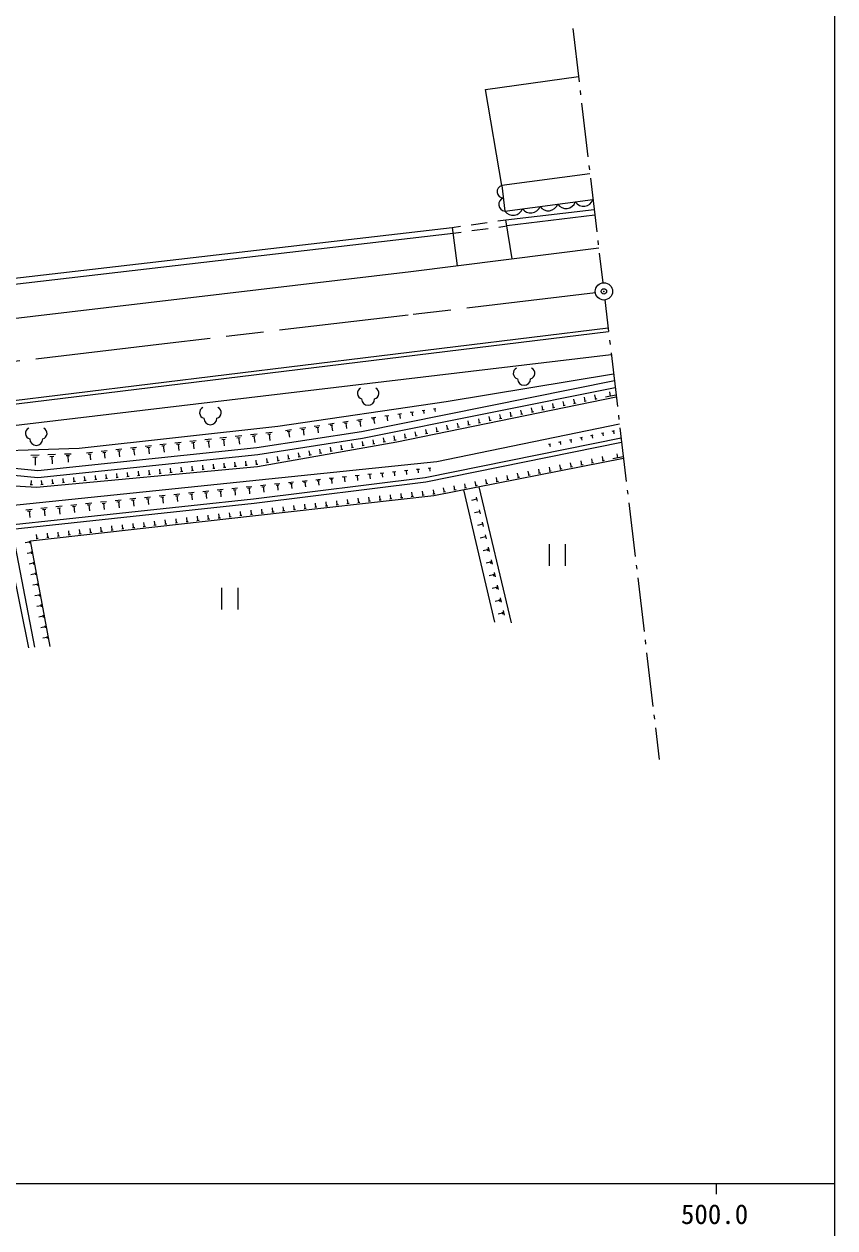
# Model space of a CAD drawing. Units: millimetres, scale not verified. Extents: x 40000 to 680000, y 20000 to 380000.
# Drawn here: x 503840 to 579000, y 200885 to 312508 of the extents above; entities that cross this region are included whole.
import ezdxf
from ezdxf.enums import TextEntityAlignment as Align

# ---------------------------------------------------------------- set-up
doc = ezdxf.new("R2010")
doc.units = ezdxf.units.MM
doc.header["$LTSCALE"] = 1000
doc.header["$PDMODE"] = 32
doc.header["$PDSIZE"] = 500
doc.linetypes.add('CHAIN', pattern=[18.5, 12, -1.5, 3.5, -1.5])
for name, color, linetype, lineweight in [('M-BGD', 7, 'Continuous', 25), ('M-BMK', 2, 'CHAIN', 13), ('M-BMK-HTXT', 7, 'Continuous', 13), ('M-BMK-SRVR', 3, 'Continuous', 25), ('M-TTL-BAND', 7, 'Continuous', 25)]:
    doc.layers.add(name, color=color, linetype=linetype, lineweight=lineweight)
doc.layers.add('M-OTRS', color=6, linetype='Continuous')
doc.styles.add('ＭＳ ゴシック', font='')
doc.styles.get('ＭＳ ゴシック').set_extended_font_data('MS Gothic')

msp = doc.modelspace()

# ---------------------------------------------------------------- linework, layer by layer
at = {"layer": 'M-BGD'}
for p, q in [((556739, 294801), (548597, 293792)), ((475721, 285776), (543533, 293657)), ((543533, 293657), (544285, 293765)), ((543533, 293657), (543991, 290107)), ((545275, 293906), (546760, 294119)), ((547750, 294260), (548503, 294368)), ((547834, 293690), (548597, 293792)), ((475760, 285220), (543601, 293126)), ((543601, 293126), (544365, 293228)), ((545356, 293360), (546843, 293558)), ((497739, 276990), (557978, 284331)), ((556837, 277731), (556757, 278123)), ((558699, 278112), (557719, 277911)), ((558209, 278012), (558129, 278403)), ((541798, 276830), (541999, 276859)), ((541899, 276844), (541935, 276593)), ((550959, 276528), (550879, 276920)), ((551939, 276729), (551859, 277121)), ((553016, 276949), (552820, 276909)), ((552918, 276929), (552838, 277321)), ((553996, 277150), (553800, 277110)), ((553898, 277130), (553818, 277521)), ((554976, 277350), (554780, 277310)), ((554878, 277330), (554798, 277722)), ((555956, 277551), (555760, 277510)), ((555858, 277530), (555777, 277922)), ((556935, 277751), (556739, 277711)), ((534685, 275795), (535185, 275868)), ((534828, 275688), (535078, 275725)), ((536004, 275987), (536448, 276052)), ((536131, 275892), (536353, 275924)), ((536242, 275908), (536307, 275464)), ((537266, 276171), (537658, 276228)), ((537462, 276199), (537533, 275710)), ((538475, 276346), (538816, 276396)), ((538645, 276371), (538707, 275945)), ((539632, 276515), (539924, 276557)), ((539778, 276536), (539831, 276171)), ((540739, 276676), (540984, 276711)), ((540861, 276694), (540906, 276387)), ((545081, 275325), (545001, 275717)), ((546061, 275526), (545980, 275918)), ((547138, 275746), (546942, 275706)), ((547040, 275726), (546960, 276118)), ((548118, 275947), (547922, 275907)), ((548020, 275927), (547940, 276319)), ((549098, 276147), (548902, 276107)), ((549000, 276127), (548919, 276519)), ((550077, 276348), (549881, 276308)), ((549979, 276328), (549899, 276720)), ((551057, 276548), (550861, 276508)), ((552037, 276749), (551841, 276709)), ((526258, 274610), (526843, 274674)), ((528070, 274833), (528615, 274912)), ((528226, 274716), (528499, 274756)), ((528363, 274736), (528442, 274191)), ((529412, 275028), (529947, 275106)), ((529565, 274914), (529833, 274953)), ((529699, 274933), (529777, 274397)), ((530744, 275222), (531270, 275298)), ((530894, 275109), (531158, 275148)), ((531026, 275128), (531103, 274602)), ((532067, 275414), (532584, 275489)), ((532215, 275304), (532474, 275341)), ((532344, 275322), (532419, 274805)), ((533380, 275605), (533889, 275679)), ((533526, 275497), (533780, 275534)), ((533653, 275515), (533727, 275007)), ((534953, 275707), (535026, 275207)), ((540182, 274323), (540102, 274715)), ((541162, 274524), (541082, 274916)), ((542240, 274744), (542044, 274704)), ((542142, 274724), (542062, 275116)), ((543219, 274945), (543023, 274905)), ((543121, 274925), (543041, 275316)), ((544199, 275145), (544003, 275105)), ((544101, 275125), (544021, 275517)), ((545179, 275346), (544983, 275305)), ((546158, 275546), (545963, 275506)), ((557365, 274568), (557577, 274612)), ((558359, 274774), (558574, 274818)), ((558466, 274796), (558522, 274527)), ((516436, 273521), (517024, 273587)), ((517816, 273674), (518411, 273740)), ((517981, 273542), (518279, 273575)), ((518130, 273559), (518196, 272964)), ((519203, 273828), (519804, 273895)), ((519370, 273694), (519670, 273728)), ((519520, 273711), (519587, 273110)), ((520596, 273982), (521204, 274050)), ((520765, 273847), (521069, 273881)), ((520917, 273864), (520984, 273256)), ((521996, 274137), (522610, 274205)), ((522166, 274001), (522473, 274035)), ((522320, 274018), (522388, 273404)), ((523402, 274293), (524023, 274362)), ((523574, 274155), (523885, 274189)), ((523729, 274172), (523798, 273551)), ((524814, 274450), (525442, 274519)), ((524989, 274310), (525302, 274345)), ((525145, 274328), (525215, 273700)), ((526421, 274480), (526713, 274512)), ((526567, 274496), (526631, 273912)), ((534283, 273231), (534214, 273624)), ((535268, 273404), (535198, 273798)), ((536351, 273596), (536154, 273561)), ((536253, 273578), (536183, 273972)), ((537336, 273769), (537139, 273735)), ((537237, 273752), (537168, 274146)), ((538321, 273943), (538124, 273908)), ((538222, 273926), (538153, 274320)), ((539301, 274143), (539105, 274103)), ((539203, 274123), (539122, 274515)), ((540280, 274343), (540084, 274303)), ((541260, 274544), (541064, 274504)), ((552443, 273551), (552639, 273592)), ((552541, 273571), (552592, 273326)), ((553421, 273753), (553621, 273794)), ((553521, 273774), (553572, 273524)), ((554402, 273956), (554605, 273998)), ((554504, 273977), (554556, 273724)), ((555387, 274159), (555593, 274202)), ((555490, 274181), (555543, 273924)), ((556375, 274363), (556583, 274407)), ((556479, 274385), (556533, 274124)), ((557471, 274590), (557526, 274325)), ((504469, 272542), (505224, 272567)), ((504664, 272359), (505041, 272372)), ((504853, 272366), (504878, 271611)), ((506049, 272596), (506753, 272619)), ((506231, 272426), (506583, 272438)), ((506407, 272432), (506431, 271728)), ((507595, 272648), (508213, 272669)), ((507755, 272499), (508064, 272509)), ((507909, 272504), (507930, 271885)), ((509629, 272767), (510186, 272829)), ((509784, 272643), (510062, 272674)), ((509923, 272659), (509984, 272102)), ((510978, 272917), (511541, 272979)), ((511134, 272792), (511416, 272823)), ((511275, 272807), (511337, 272244)), ((512333, 273067), (512902, 273130)), ((512491, 272940), (512776, 272972)), ((512633, 272956), (512696, 272387)), ((513694, 273218), (514270, 273281)), ((513854, 273090), (514142, 273122)), ((513998, 273106), (514062, 272530)), ((515062, 273369), (515644, 273434)), ((515223, 273240), (515514, 273272)), ((515369, 273256), (515433, 272674)), ((516599, 273391), (516893, 273423)), ((516746, 273407), (516811, 272818)), ((527390, 272014), (527320, 272408)), ((528374, 272188), (528305, 272582)), ((529458, 272379), (529261, 272344)), ((529359, 272361), (529290, 272755)), ((530442, 272553), (530246, 272518)), ((530344, 272535), (530274, 272929)), ((531427, 272726), (531230, 272692)), ((531329, 272709), (531259, 273103)), ((532412, 272900), (532215, 272865)), ((532314, 272883), (532244, 273277)), ((533397, 273074), (533200, 273039)), ((533298, 273057), (533229, 273451)), ((534382, 273248), (534185, 273213)), ((535366, 273422), (535169, 273387)), ((557518, 272008), (557441, 272400)), ((559383, 272375), (558401, 272182)), ((558892, 272278), (558815, 272671)), ((517455, 270921), (517417, 271319)), ((518450, 271014), (518413, 271412)), ((519446, 271108), (519409, 271506)), ((520442, 271201), (520404, 271600)), ((521537, 271304), (521338, 271286)), ((521437, 271295), (521400, 271693)), ((522532, 271398), (522333, 271379)), ((522433, 271389), (522395, 271787)), ((523528, 271492), (523329, 271473)), ((523428, 271482), (523391, 271881)), ((524524, 271585), (524324, 271567)), ((524424, 271576), (524387, 271974)), ((525463, 271674), (525320, 271660)), ((525392, 271667), (525354, 272065)), ((525519, 271684), (525463, 271674)), ((526503, 271857), (526306, 271823)), ((526405, 271840), (526335, 272234)), ((527488, 272031), (527291, 271996)), ((528473, 272205), (528276, 272170)), ((540204, 271226), (540481, 271254)), ((541301, 271339), (541530, 271363)), ((541415, 271351), (541445, 271065)), ((552613, 271042), (552535, 271435)), ((553692, 271255), (553496, 271216)), ((553594, 271235), (553516, 271628)), ((554673, 271448), (554477, 271409)), ((554575, 271428), (554498, 271821)), ((555654, 271641), (555458, 271602)), ((555556, 271622), (555479, 272014)), ((556635, 271834), (556439, 271795)), ((556537, 271815), (556460, 272207)), ((557617, 272027), (557420, 271988)), ((504511, 269778), (504535, 270178)), ((505508, 269797), (505470, 270195)), ((506503, 269890), (506466, 270289)), ((507499, 269984), (507461, 270382)), ((508494, 270078), (508457, 270476)), ((509590, 270181), (509390, 270162)), ((509490, 270171), (509453, 270570)), ((510585, 270274), (510386, 270256)), ((510486, 270265), (510448, 270663)), ((511581, 270368), (511382, 270349)), ((511481, 270359), (511444, 270757)), ((512576, 270462), (512377, 270443)), ((512477, 270452), (512439, 270851)), ((513572, 270555), (513373, 270537)), ((513472, 270546), (513435, 270944)), ((514568, 270649), (514368, 270630)), ((514468, 270640), (514431, 271038)), ((515563, 270743), (515364, 270724)), ((515464, 270733), (515426, 271131)), ((516559, 270836), (516360, 270817)), ((516459, 270827), (516422, 271225)), ((517554, 270930), (517355, 270911)), ((518550, 271024), (518351, 271005)), ((519546, 271117), (519346, 271098)), ((520541, 271211), (520342, 271192)), ((529631, 270132), (530079, 270178)), ((530885, 270262), (531312, 270306)), ((531002, 270166), (531216, 270188)), ((531109, 270177), (531153, 269750)), ((532117, 270389), (532525, 270431)), ((532230, 270298), (532433, 270319)), ((532332, 270309), (532374, 269901)), ((533330, 270515), (533718, 270555)), ((533524, 270535), (533574, 270050)), ((534523, 270638), (534892, 270676)), ((534708, 270657), (534755, 270197)), ((535697, 270760), (536047, 270796)), ((535872, 270778), (535917, 270341)), ((536852, 270879), (537183, 270913)), ((537017, 270896), (537060, 270482)), ((537988, 270996), (538300, 271029)), ((538144, 271013), (538184, 270622)), ((539105, 271112), (539400, 271142)), ((539252, 271127), (539290, 270759)), ((540343, 271240), (540379, 270894)), ((546725, 269884), (546648, 270276)), ((547707, 270077), (547629, 270469)), ((548786, 270289), (548590, 270251)), ((548688, 270270), (548611, 270662)), ((549767, 270482), (549571, 270444)), ((549669, 270463), (549592, 270855)), ((550748, 270675), (550552, 270637)), ((550650, 270656), (550573, 271049)), ((551729, 270868), (551533, 270830)), ((551631, 270849), (551554, 271242)), ((552711, 271062), (552514, 271023)), ((504611, 269772), (504411, 269784)), ((505607, 269806), (505408, 269787)), ((506603, 269900), (506404, 269881)), ((507598, 269993), (507399, 269975)), ((508594, 270087), (508395, 270068)), ((519069, 269040), (519614, 269096)), ((520412, 269179), (520952, 269235)), ((520561, 269057), (520831, 269085)), ((520696, 269071), (520752, 268531)), ((521750, 269317), (522287, 269373)), ((521898, 269197), (522167, 269225)), ((522032, 269211), (522088, 268675)), ((523085, 269455), (523617, 269510)), ((523231, 269336), (523497, 269363)), ((523364, 269350), (523419, 268818)), ((524414, 269593), (524942, 269647)), ((524560, 269474), (524824, 269502)), ((524692, 269488), (524746, 268961)), ((525746, 269730), (526256, 269783)), ((525887, 269616), (526142, 269642)), ((526015, 269629), (526067, 269119)), ((527063, 269867), (527551, 269917)), ((527197, 269757), (527442, 269782)), ((527320, 269770), (527370, 269281)), ((528358, 270000), (528825, 270049)), ((528487, 269896), (528721, 269920)), ((528604, 269908), (528652, 269440)), ((529755, 270032), (529979, 270055)), ((529867, 270043), (529913, 269596)), ((539832, 268696), (539788, 269093)), ((540826, 268807), (540781, 269204)), ((541866, 268927), (541789, 269320)), ((542899, 269131), (542703, 269092)), ((542801, 269111), (542724, 269504)), ((543880, 269324), (543684, 269285)), ((543782, 269304), (543705, 269697)), ((544568, 269329), (547441, 257066)), ((544861, 269517), (544665, 269478)), ((544763, 269497), (544686, 269890)), ((545842, 269710), (545646, 269671)), ((545744, 269691), (545667, 270083)), ((549021, 257004), (546026, 269616)), ((546824, 269903), (546627, 269864)), ((547805, 270096), (547609, 270057)), ((508161, 267912), (508742, 267972)), ((509540, 268054), (510117, 268114)), ((509699, 267925), (509988, 267955)), ((509843, 267940), (509903, 267363)), ((510915, 268196), (511487, 268256)), ((511073, 268068), (511359, 268098)), ((511216, 268083), (511275, 267511)), ((512285, 268338), (512853, 268397)), ((512442, 268211), (512726, 268240)), ((512584, 268226), (512642, 267658)), ((513651, 268479), (514214, 268538)), ((513806, 268353), (514088, 268382)), ((513947, 268368), (514005, 267805)), ((515012, 268620), (515571, 268678)), ((515166, 268495), (515446, 268524)), ((515306, 268509), (515364, 267951)), ((516369, 268760), (516923, 268818)), ((516522, 268636), (516799, 268665)), ((516660, 268651), (516718, 268096)), ((517721, 268900), (518271, 268957)), ((517873, 268777), (518147, 268806)), ((518010, 268791), (518067, 268242)), ((519219, 268918), (519492, 268946)), ((519355, 268932), (519412, 268386)), ((529894, 267585), (529849, 267982)), ((530888, 267696), (530843, 268093)), ((531882, 267807), (531837, 268205)), ((532975, 267929), (532776, 267907)), ((532875, 267918), (532831, 268316)), ((533969, 268040), (533770, 268018)), ((533869, 268029), (533825, 268427)), ((534962, 268151), (534764, 268129)), ((534863, 268140), (534819, 268538)), ((535956, 268262), (535757, 268240)), ((535857, 268251), (535812, 268649)), ((536950, 268374), (536751, 268351)), ((536851, 268362), (536806, 268760)), ((537944, 268485), (537745, 268462)), ((537844, 268473), (537800, 268871)), ((538938, 268596), (538739, 268573)), ((538838, 268585), (538794, 268982)), ((539931, 268707), (539733, 268685)), ((540925, 268818), (540726, 268796)), ((541815, 268917), (541720, 268907)), ((541918, 268937), (541815, 268917)), ((545790, 268447), (545315, 268334)), ((545745, 268637), (545835, 268257)), ((503994, 267481), (504590, 267542)), ((504159, 267347), (504456, 267378)), ((504307, 267363), (504369, 266767)), ((505388, 267625), (505978, 267686)), ((505551, 267492), (505846, 267523)), ((505698, 267508), (505759, 266917)), ((506776, 267768), (507362, 267829)), ((506938, 267637), (507231, 267667)), ((507085, 267652), (507145, 267066)), ((508321, 267781), (508612, 267811)), ((508466, 267796), (508526, 267215)), ((519956, 266469), (519912, 266866)), ((520950, 266581), (520905, 266978)), ((521944, 266693), (521899, 267090)), ((523037, 266816), (522838, 266794)), ((522937, 266805), (522893, 267202)), ((524031, 266928), (523832, 266906)), ((523931, 266917), (523886, 267315)), ((525024, 267040), (524826, 267018)), ((524925, 267029), (524880, 267427)), ((526018, 267152), (525819, 267129)), ((525919, 267141), (525874, 267538)), ((527012, 267263), (526813, 267241)), ((526912, 267252), (526868, 267649)), ((528006, 267374), (527807, 267352)), ((527906, 267363), (527862, 267760)), ((528999, 267485), (528801, 267463)), ((528900, 267474), (528856, 267871)), ((529993, 267596), (529795, 267574)), ((530987, 267707), (530788, 267685)), ((531981, 267818), (531782, 267796)), ((546065, 267288), (545587, 267175)), ((546020, 267480), (546111, 267097)), ((510019, 265348), (509975, 265745)), ((511013, 265460), (510968, 265858)), ((512007, 265572), (511962, 265970)), ((513100, 265695), (512901, 265673)), ((513000, 265684), (512956, 266082)), ((514094, 265808), (513895, 265785)), ((513994, 265796), (513949, 266194)), ((515087, 265920), (514889, 265897)), ((514988, 265908), (514943, 266306)), ((516081, 266032), (515882, 266009)), ((515982, 266020), (515937, 266418)), ((517075, 266144), (516876, 266121)), ((516975, 266133), (516930, 266530)), ((518068, 266256), (517870, 266233)), ((517969, 266245), (517924, 266642)), ((519062, 266368), (518863, 266345)), ((518963, 266357), (518918, 266754)), ((520056, 266480), (519857, 266458)), ((521049, 266592), (520851, 266570)), ((522043, 266704), (521844, 266682)), ((546341, 266127), (545859, 266013)), ((546295, 266320), (546387, 265934)), ((504308, 264575), (504344, 264378)), ((505150, 264799), (504952, 264776)), ((505051, 264788), (505006, 265185)), ((506144, 264911), (505945, 264889)), ((506045, 264900), (506000, 265297)), ((507138, 265023), (506939, 265001)), ((507038, 265012), (506993, 265409)), ((508131, 265135), (507933, 265113)), ((508032, 265124), (507987, 265521)), ((509125, 265247), (508926, 265225)), ((509026, 265236), (508981, 265633)), ((510119, 265359), (509920, 265337)), ((511112, 265471), (510914, 265449)), ((512106, 265583), (511907, 265561)), ((546617, 264963), (546132, 264848)), ((546571, 265157), (546664, 264769)), ((504326, 264476), (503933, 264404)), ((504508, 263493), (504115, 263420)), ((504490, 263592), (504526, 263395)), ((546797, 263773), (546405, 263680)), ((546773, 263871), (546820, 263675)), ((546848, 263992), (546941, 263600)), ((552511, 264285), (552511, 262285)), ((554011, 264285), (554011, 262285)), ((504690, 262510), (504297, 262437)), ((504672, 262608), (504708, 262412)), ((547074, 262603), (546679, 262509)), ((547050, 262702), (547097, 262504)), ((547125, 262823), (547219, 262429)), ((504872, 261527), (504479, 261454)), ((504854, 261625), (504890, 261428)), ((547351, 261430), (546954, 261336)), ((547328, 261529), (547375, 261331)), ((547404, 261652), (547498, 261255)), ((505054, 260543), (504661, 260471)), ((505036, 260642), (505072, 260445)), ((522141, 260235), (522141, 258235)), ((523641, 260235), (523641, 258235)), ((547630, 260255), (547230, 260160)), ((547606, 260355), (547654, 260155)), ((547682, 260478), (547777, 260078)), ((505236, 259560), (504843, 259487)), ((505218, 259658), (505255, 259462)), ((547909, 259076), (547506, 258980)), ((547885, 259177), (547933, 258975)), ((547962, 259301), (548058, 258898)), ((505418, 258577), (505025, 258504)), ((505400, 258675), (505437, 258478)), ((548189, 257895), (547783, 257798)), ((548165, 257996), (548213, 257793)), ((548242, 258122), (548338, 257716)), ((505600, 257594), (505207, 257521)), ((505582, 257692), (505619, 257495)), ((505783, 256610), (505389, 256537)), ((505965, 255627), (505571, 255554)), ((505764, 256709), (505801, 256512)), ((505946, 255725), (505983, 255529))]:
    msp.add_line(p, q, dxfattribs=at)
for points in [[(556289, 298611), (548115, 297555), (546601, 306443), (555220, 307645)], [(548115, 297555), (548405, 295174), (556571, 296228)], [(549094, 290753), (548503, 294368), (556678, 295322)], [(472996, 281680), (539681, 289562), (557102, 291765)], [(558023, 283961), (497784, 276620), (497739, 276990)], [(558272, 281848), (497370, 274622), (497919, 270000)], [(497585, 272808), (508941, 273194), (527354, 275234), (542953, 277503), (558483, 280064)], [(558559, 279420), (535110, 274714), (525415, 273218), (505120, 271089), (497703, 271820)], [(558636, 278768), (535224, 274069), (525500, 272568), (505122, 270430), (497785, 271132)], [(497919, 270000), (505000, 269570), (525487, 271497), (538384, 273773), (558735, 277937)], [(559032, 275423), (542101, 271925), (500460, 267618), (502923, 254613)], [(504272, 254679), (501980, 266007), (525110, 268497), (541007, 270468), (559182, 274151)], [(504844, 254745), (502738, 265666), (525158, 268080), (541075, 270053), (559232, 273732)], [(506251, 254782), (504435, 264590), (525292, 266942), (541835, 268791), (559407, 272249)]]:
    msp.add_lwpolyline(points, dxfattribs=at)
for centre, radius, start, end in [((548296, 296973), 610, 107.31926, 266.60164), ((548442, 295782), 610, 107.31926, 266.60164), ((552433, 296125), 928, 214.81378, 339.89757), ((554066, 296336), 928, 214.81378, 339.89757), ((555699, 296547), 928, 214.81378, 339.89757), ((549167, 295703), 928, 214.81378, 339.89757), ((550800, 295914), 928, 214.81378, 339.89757), ((549721, 280134), 536, 116.08703, 255.33416), ((550649, 280134), 536, 284.66584, 63.91297), ((550185, 279615), 600, 180, 0), ((535267, 278278), 536, 116.08703, 255.33416), ((536196, 278278), 536, 284.66584, 63.91297), ((520645, 276478), 536, 116.08703, 255.33416), ((521574, 276478), 536, 284.66584, 63.91297), ((535732, 277759), 600, 180, 0), ((521109, 275960), 600, 180, 0), ((504504, 274566), 536, 116.08703, 255.33416), ((505433, 274566), 536, 284.66584, 63.91297), ((504969, 274047), 600, 180, 0)]:
    msp.add_arc(centre, radius, start, end, dxfattribs=at)
at = {"layer": 'M-BMK'}
msp.add_lwpolyline([(556800, 287574), (539447, 285533), (516857, 282852), (492880, 280022), (472578, 277603), (462478, 276515)], dxfattribs=at)
at = {"layer": 'M-BMK-HTXT'}
for p, q in [((554692, 312111), (555279, 307146)), ((555373, 306352), (555420, 305954)), ((555514, 305160), (556101, 300195)), ((556195, 299400), (556242, 299003)), ((556336, 298208), (556924, 293243)), ((557018, 292449), (557065, 292051)), ((557159, 291257), (557483, 288518)), ((557671, 286929), (558017, 284002)), ((558111, 283207), (558158, 282810)), ((558252, 282015), (558839, 277050)), ((558933, 276256), (558980, 275858)), ((559074, 275064), (559662, 270098)), ((559756, 269304), (559803, 268907)), ((559897, 268112), (560484, 263147)), ((560578, 262352), (560625, 261955)), ((560719, 261161), (561307, 256195)), ((561400, 255401), (561447, 255004)), ((561541, 254209), (562129, 249244)), ((562223, 248449), (562270, 248052)), ((562364, 247258), (562710, 244330))]:
    msp.add_line(p, q, dxfattribs=at)
at = {"layer": 'M-BMK-SRVR'}
msp.add_circle((557585, 287724), 800, dxfattribs=at)
at = {"layer": 'M-OTRS'}
msp.add_point((557585, 287724), dxfattribs=at)
at = {"layer": 'M-TTL-BAND'}
for p, q in [((579000, 20000), (579000, 370000)), ((40000, 205000), (579000, 205000)), ((568000, 205000), (568000, 204000))]:
    msp.add_line(p, q, dxfattribs=at)

# ---------------------------------------------------------------- texts
at = {"layer": 'M-TTL-BAND', "style": 'ＭＳ ゴシック'}
msp.add_text('500.0', height=1833, dxfattribs=at).set_placement((567844, 200695), align=Align.BOTTOM_CENTER)

doc.saveas('drawing.dxf')
